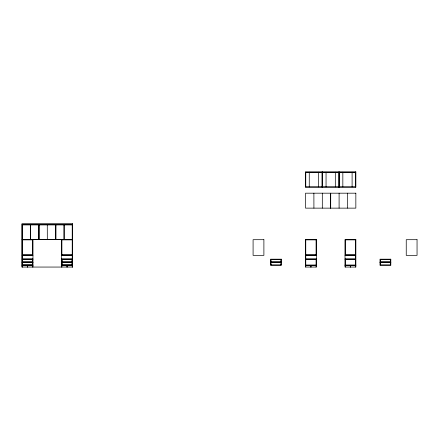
<?xml version="1.0" encoding="UTF-8"?>
<svg xmlns="http://www.w3.org/2000/svg" width="439" height="439" viewBox="0 0 439 439"><rect width="100%" height="100%" fill="white"/><g stroke="black" fill="none" stroke-linecap="round" stroke-linejoin="round"><path stroke-width="0.66" d="M305.769 172.209L322.028 172.209M322.555 172.209L338.815 172.209M339.336 172.209L355.595 172.209M305.769 172.472L322.028 172.472M322.555 172.472L338.815 172.472M339.336 172.472L355.595 172.472M305.769 186.893L322.028 186.893M322.555 186.893L338.815 186.893M339.336 186.893L355.595 186.893M22.142 224.658L72.457 224.658M22.389 224.922L38.648 224.922M39.17 224.922L55.429 224.922M55.956 224.922L72.215 224.922M22.389 239.343L38.648 239.343M39.17 239.343L55.429 239.343M55.956 239.343L72.215 239.343M22.12 239.606L72.473 239.606M22.137 239.656L32.941 239.656M61.652 239.656L72.457 239.656M22.384 239.87L32.695 239.87M61.899 239.87L72.215 239.87M305.764 239.87L316.08 239.87M345.284 239.87L355.595 239.87M22.384 254.818L32.695 254.818M61.899 254.818L72.215 254.818M305.764 254.818L316.08 254.818M345.284 254.818L355.595 254.818M22.384 255.075L32.695 255.075M61.899 255.075L72.215 255.075M305.764 255.075L316.08 255.075M345.284 255.075L355.595 255.075M22.137 255.339L32.958 255.339M61.636 255.339L72.457 255.339M305.764 255.339L316.343 255.339M345.021 255.339L355.595 255.339M22.384 258.922L32.958 258.922M61.636 258.922L72.215 258.922M305.764 258.922L316.343 258.922M345.021 258.922L355.595 258.922M22.137 259.186L32.958 259.186M61.636 259.186L72.457 259.186M305.764 259.186L316.343 259.186M345.021 259.186L355.595 259.186M22.384 259.449L32.695 259.449M61.899 259.449L72.215 259.449M305.764 259.449L316.08 259.449M345.284 259.449L355.595 259.449M271.028 261.084L270.797 261.781L281.114 261.781L280.889 261.084M380.476 261.084L380.251 261.781L390.562 261.781L390.337 261.084M22.384 261.781L32.695 261.781M61.899 261.781L72.215 261.781M22.137 262.22L32.941 262.22M61.652 262.22L72.457 262.22M270.556 262.22L281.361 262.22M380.004 262.22L390.809 262.22M22.137 262.275L32.941 262.275M61.652 262.275L72.457 262.275M270.556 262.275L281.361 262.275M380.004 262.275L390.809 262.275M271.028 264.168L270.797 264.871L281.114 264.871L280.889 264.168M380.476 264.168L380.251 264.871L390.562 264.871L390.337 264.168M22.384 264.871L32.695 264.871M61.899 264.871L72.215 264.871M22.12 265.041L32.958 265.041M61.636 265.041L72.473 265.041M305.5 265.041L316.343 265.041M345.021 265.041L355.859 265.041M22.12 265.304L32.958 265.304M61.636 265.304L72.473 265.304M305.5 265.304L316.343 265.304M345.021 265.304L355.859 265.304M390.337 261.781L390.337 259.537L380.476 259.537L380.476 261.781M390.337 264.871L390.337 262.621L380.476 262.621L380.476 264.871M355.595 171.945L355.595 187.157M355.595 239.606L355.595 265.041M355.595 265.304L355.595 267.055M352.1 172.209L352.1 186.893M350.569 265.304L350.569 267.055M350.311 265.304L350.311 267.055M347.452 193.187L347.452 208.135M345.284 239.606L345.284 255.339M345.284 259.186L345.284 265.041M345.284 265.304L345.284 267.055M342.837 172.209L342.837 186.893M339.336 171.945L339.336 187.157M339.078 171.945L339.078 187.157M339.095 193.187L339.095 208.135M338.815 171.945L338.815 187.157M335.319 172.209L335.319 186.893M326.051 172.209L326.051 186.893M322.555 171.945L322.555 187.157M322.292 171.945L322.292 187.157M322.308 193.187L322.308 208.135M322.028 171.945L322.028 187.157M318.533 172.209L318.533 186.893M316.08 239.606L316.08 255.339M316.08 259.186L316.08 265.041M316.08 265.304L316.08 267.055M313.885 193.187L313.918 208.135M311.053 265.304L311.053 267.055M310.79 265.304L310.79 267.055M309.265 172.209L309.265 186.893M305.769 171.945L305.769 187.157M305.764 239.606L305.764 265.041M305.764 265.304L305.764 267.055M280.889 261.781L280.889 259.537L271.028 259.537L271.028 261.781M280.889 264.871L280.889 262.621L271.028 262.621L271.028 264.871M72.473 267.055L72.473 224.395L22.126 224.395L22.12 267.055M72.215 224.395L72.215 265.041M72.215 265.304L72.215 267.055M71.985 261.781L71.985 259.537L62.124 259.537L62.124 261.781M71.985 264.871L71.985 262.621L62.124 262.621L62.124 264.871M67.189 265.304L67.189 267.055M66.926 265.304L66.926 267.055M64.099 224.658L64.099 239.606M64.067 224.658L64.067 239.606M61.899 239.606L61.899 255.339M61.899 259.186L61.899 265.041M61.899 265.304L61.899 267.055M61.636 239.606L61.636 267.055M55.956 224.395L55.956 239.606M55.693 224.395L55.676 239.606M55.429 224.395L55.429 239.606M47.28 224.658L47.319 239.606M39.17 224.395L39.17 239.606M38.906 224.395L38.89 239.606M38.648 224.395L38.648 239.606M32.958 239.606L32.958 267.055M32.695 239.606L32.695 255.339M32.695 259.186L32.695 265.041M32.695 265.304L32.695 267.055M32.47 261.781L32.47 259.537L22.608 259.537L22.608 261.781M32.47 264.871L32.47 262.621L22.608 262.621L22.608 264.871M27.668 265.304L27.668 267.055M27.41 265.304L27.41 267.055M22.389 224.395L22.384 265.041M22.384 265.304L22.384 267.055M355.859 171.945L305.506 171.945L305.506 187.157L355.859 187.157L355.859 171.945M355.842 193.187L305.528 193.187L305.528 208.135L355.842 208.135L355.842 193.187M72.649 223.698L21.95 223.698L21.95 267.055L72.649 267.055L72.649 223.698M316.343 239.606L305.5 239.606L305.5 267.055L316.343 267.055L316.343 239.606M355.859 239.606L345.021 239.606L345.021 267.055L355.859 267.055L355.859 239.606M263.894 239.694L253.089 239.694L253.089 255.377L263.894 255.377L263.894 239.694M417.05 239.694L406.245 239.694L406.245 255.377L417.05 255.377L417.05 239.694M281.361 259.186L270.556 259.186L270.556 265.304L281.361 265.304L281.361 259.186M390.809 259.186L380.004 259.186L380.004 265.304L390.809 265.304L390.809 259.186M330.699 208.135L330.699 193.187L330.666 208.135M30.532 239.606L30.532 224.658L30.5 239.606"/></g></svg>
